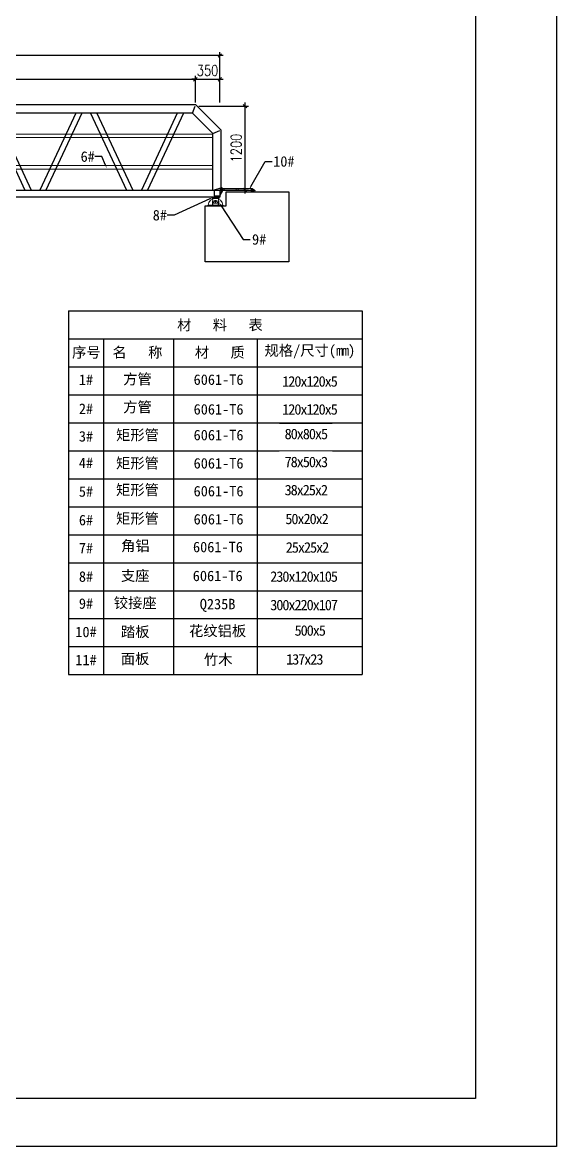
# Model space of a CAD drawing. Extents: x 8238 to 123366, y -35216 to 128109.
# Drawn here: x 51654 to 59297, y 32093 to 48168 of the extents above; entities that cross this region are included whole.
import ezdxf
from ezdxf import colors
from ezdxf.entities.mleader import LeaderData, LeaderLine
from ezdxf.math import Vec2, Vec3

# ---------------------------------------------------------------- set-up
doc = ezdxf.new("R2010")
doc.units = 0
doc.header["$LTSCALE"] = 1000
doc.header["$MEASUREMENT"] = 0
doc.linetypes.add('CENTER', pattern=[2, 1.25, -0.25, 0.25, -0.25])
doc.linetypes.add('CENTER2', pattern=[28.575, 19.05, -3.175, 3.175, -3.175])
for name, color, linetype, lineweight in [('加强板', 140, 'Continuous', 18), ('图框', 7, 'Continuous', 13), ('型材', 7, 'Continuous', 15), ('结构', 52, 'Continuous', 18), ('铝斜撑', 241, 'Continuous', 9)]:
    doc.layers.add(name, color=color, linetype=linetype, lineweight=lineweight)
for name, color, linetype in [('文字', 7, 'Continuous'), ('标注', 9, 'Continuous'), ('铝横梁', 220, 'Continuous'), ('铝通', 4, 'Continuous')]:
    doc.layers.add(name, color=color, linetype=linetype)
doc.styles.add('Arial', font='')
doc.styles.add('HZTXT', font='txtw.shx', dxfattribs={"width": 0.8, "bigfont": 'hztxtw.shx'})
doc.styles.get('Arial').set_extended_font_data('STXihei')
doc.dimstyles.new('DIM-50', dxfattribs={"dimscale": 50, "dimtxt": 3, "dimasz": 1, "dimexe": 1, "dimexo": 1, "dimgap": 1, "dimtad": 1, "dimdec": 1, "dimdsep": 46, "dimtxsty": 'HZTXT', "dimblk": 'OBLIQUE', "dimblk1": 'ARCHTICK', "dimblk2": 'OBLIQUE', "dimcen": 0, "dimdle": 1, "dimclrd": 9, "dimclre": 9, "dimclrt": 2, "dimadec": 1, "dimazin": 0, "dimtfac": 1, "dimtdec": 1, "dimtix": 1, "dimtmove": 2, "dimatfit": 3, "dimldrblk": 'OBLIQUE', "dimfxl": 15, "dimtolj": 1, "dimtzin": 0, "dimarcsym": 1})

# ---------------------------------------------------------------- blocks, each defined once
blk = doc.blocks.new('_Oblique')
at = {"color": 0, "linetype": 'ByBlock', "lineweight": -2}
blk.add_line((-0.5, -0.5), (0.5, 0.5), dxfattribs=at)
blk = doc.blocks.new('*D385')
at = {"layer": 'Defpoints', "color": 0, "linetype": 'ByBlock', "transparency": 16777216}
for p in [(40478, 47696), (40478, 46972, 0), (54478, 46972, 0)]:
    blk.add_point(p, dxfattribs=at)
at = {"layer": '标注', "color": 9, "linetype": 'ByBlock', "lineweight": -2, "transparency": 16777216}
for p, q in [((40478, 47022), (40478, 47746)), ((54478, 47022), (54478, 47746)), ((54528, 47696), (40428, 47696))]:
    blk.add_line(p, q, dxfattribs=at)
at = {"layer": '标注', "color": 9, "linetype": 'ByBlock', "lineweight": -2, "transparency": 16777216, "xscale": 50, "yscale": 50, "zscale": 50, "rotation": 180}
blk.add_blockref('_Oblique', (40478, 47696), dxfattribs=at)
at = {"layer": '标注', "color": 9, "linetype": 'ByBlock', "lineweight": -2, "transparency": 16777216, "xscale": 50, "yscale": 50, "zscale": 50}
blk.add_blockref('_Oblique', (54478, 47696), dxfattribs=at)
at = {"layer": '标注', "color": 2, "linetype": 'ByBlock', "transparency": 16777216, "insert": (47478, 47821), "char_height": 150, "attachment_point": 5, "style": 'HZTXT'}
blk.add_mtext('\\A1;14000', dxfattribs=at)
blk = doc.blocks.new('_ArchTick')
at = {"color": 0, "linetype": 'ByBlock', "const_width": 0.4}
blk.add_lwpolyline([(-0.5, -0.5), (0.5, 0.5)], dxfattribs=at)
blk = doc.blocks.new('EB')
at = {"layer": '加强板'}
blk.add_lwpolyline([(1337537242, 365767056), (1337537242, 365767006), (1337537257, 365767006), (1337537267, 365767056)], close=True, dxfattribs=at)
at = {"layer": '铝通'}
blk.add_lwpolyline([(1337537285, 365767056, 0.668622), (1337537254, 365767090), (1337537162, 365767061), (1337537162, 365766981), (1337537242, 365766981)], format="xyb", close=True, dxfattribs=at)
blk.add_circle((1337537262, 365767066), 7, dxfattribs=at)
blk = doc.blocks.new('A$C1CD0366B')
at = {"color": 1, "linetype": 'CENTER', "ltscale": 0.52}
for p, q in [((46, 50), (74, 50)), ((60, 36), (60, 64))]:
    blk.add_line(p, q, dxfattribs=at)
blk.add_lwpolyline([(0, 100), (0, 0), (10, 0), (10, 100)], close=True)
blk.add_lwpolyline([(10, 100), (87, 74, -0.315452), (90, 69), (90, 31, -0.315452), (87, 26), (10, 0)], format="xyb")
blk.add_circle((60, 50), 11)
blk = doc.blocks.new('*D391')
at = {"layer": 'Defpoints', "color": 0, "linetype": 'ByBlock', "transparency": 16777216}
for p in [(54128, 46972, 0), (54478, 45772, 0), (54838, 45772)]:
    blk.add_point(p, dxfattribs=at)
at = {"layer": '标注', "color": 9, "linetype": 'ByBlock', "lineweight": -2, "transparency": 16777216}
for p, q in [((54178, 46972), (54888, 46972)), ((54838, 47022), (54838, 45722)), ((54528, 45772), (54888, 45772))]:
    blk.add_line(p, q, dxfattribs=at)
at = {"layer": '标注', "color": 9, "linetype": 'ByBlock', "lineweight": -2, "transparency": 16777216, "xscale": 50, "yscale": 50, "zscale": 50}
for p, rotation in [((54838, 46972), 90), ((54838, 45772), 270)]:
    blk.add_blockref('_Oblique', p, dxfattribs=dict(at, rotation=rotation))
at = {"layer": '标注', "color": 2, "linetype": 'ByBlock', "transparency": 16777216, "insert": (54713, 46372), "char_height": 150, "attachment_point": 5, "rotation": 90, "style": 'HZTXT'}
blk.add_mtext('\\A1;1200', dxfattribs=at)
blk = doc.blocks.new('*D399')
at = {"layer": 'Defpoints', "color": 0, "linetype": 'ByBlock', "transparency": 16777216}
for p in [(54478, 47356), (54128, 46972, 0), (54478, 46972, 0)]:
    blk.add_point(p, dxfattribs=at)
at = {"layer": '标注', "color": 9, "linetype": 'ByBlock', "lineweight": -2, "transparency": 16777216}
for p, q in [((54128, 47356), (54078, 47356)), ((54128, 47022), (54128, 47406)), ((54128, 47356), (54478, 47356)), ((54478, 47022), (54478, 47406)), ((54478, 47356), (54528, 47356))]:
    blk.add_line(p, q, dxfattribs=at)
at = {"layer": '标注', "color": 9, "linetype": 'ByBlock', "lineweight": -2, "transparency": 16777216, "xscale": 50, "yscale": 50, "zscale": 50}
blk.add_blockref('_Oblique', (54128, 47356), dxfattribs=at)
at = {"layer": '标注', "color": 9, "linetype": 'ByBlock', "lineweight": -2, "transparency": 16777216, "xscale": 50, "yscale": 50, "zscale": 50, "rotation": 180}
blk.add_blockref('_Oblique', (54478, 47356), dxfattribs=at)
at = {"layer": '标注', "color": 2, "linetype": 'ByBlock', "transparency": 16777216, "insert": (54303, 47481), "char_height": 150, "attachment_point": 5, "style": 'HZTXT'}
blk.add_mtext('\\A1;350', dxfattribs=at)
blk = doc.blocks.new('*D401')
at = {"layer": 'Defpoints', "color": 0, "linetype": 'ByBlock', "transparency": 16777216}
for p in [(54128, 47356), (40828, 46972, 0), (54128, 46972, 0)]:
    blk.add_point(p, dxfattribs=at)
at = {"layer": '标注', "color": 9, "linetype": 'ByBlock', "lineweight": -2, "transparency": 16777216}
for p, q in [((40778, 47356), (54178, 47356)), ((40828, 47022), (40828, 47406)), ((54128, 47022), (54128, 47406))]:
    blk.add_line(p, q, dxfattribs=at)
at = {"layer": '标注', "color": 9, "linetype": 'ByBlock', "lineweight": -2, "transparency": 16777216, "xscale": 50, "yscale": 50, "zscale": 50, "rotation": 180}
blk.add_blockref('_Oblique', (40828, 47356), dxfattribs=at)
at = {"layer": '标注', "color": 9, "linetype": 'ByBlock', "lineweight": -2, "transparency": 16777216, "xscale": 50, "yscale": 50, "zscale": 50}
blk.add_blockref('_Oblique', (54128, 47356), dxfattribs=at)
at = {"layer": '标注', "color": 2, "linetype": 'ByBlock', "transparency": 16777216, "insert": (47478, 47481), "char_height": 150, "attachment_point": 5, "style": 'HZTXT'}
blk.add_mtext('\\A1;13300', dxfattribs=at)
blk = doc.blocks.new('JAGZZ')
at = {"color": 1, "linetype": 'CENTER2'}
for p, q in [((524725, 12996), (524689, 12996)), ((524707, 12979), (524707, 13014))]:
    blk.add_line(p, q, dxfattribs=at)
at = {"layer": '结构', "color": 4}
for p, q in [((524597, 12929), (524597, 12941)), ((524817, 12941), (524597, 12941)), ((524817, 12929), (524597, 12929)), ((524817, 12929), (524817, 12941))]:
    blk.add_line(p, q, dxfattribs=at)
for points in [[(524670, 12941), (524670, 13001), (524662, 13001), (524662, 12941)], [(524744, 12941), (524744, 13001), (524752, 13001), (524752, 12941)]]:
    blk.add_lwpolyline(points, close=True, dxfattribs=at)
at = {"layer": '结构'}
blk.add_circle((524707, 12996), 13, dxfattribs=at)
at = {"layer": '结构', "color": 4}
blk.add_arc((524707, 12931), 106, 5.7248, 174.2752, dxfattribs=at)
blk = doc.blocks.new('A$C32F71815')
at = {"layer": '铝斜撑', "linetype": 'Continuous'}
for p, q in [((3, 20), (0, 20)), ((0, 20), (0, 0)), ((40, 0), (0, 0)), ((3, 20), (3, 3)), ((40, 3), (3, 3)), ((40, 0), (40, 3))]:
    blk.add_line(p, q, dxfattribs=at)
blk = doc.blocks.new('A$C42B83C84')
at = {"layer": '图框', "lineweight": 0}
h = blk.add_hatch(dxfattribs=at)
h.set_pattern_fill('ANSI31', color=256, scale=0.5, style=0)
h.set_pattern_definition([(45, (82514.4754, -36464.1272), (-1.122532015, 1.122532015), [])])
edge = h.paths.add_edge_path(flags=17)
edge.add_arc((15, 30), 6.5, 0, 360)
edge = h.paths.add_edge_path()
edge.add_arc((15, 30), 10, 0, 360)
for p, q in [((0, 25), (0, 45)), ((0, 45), (458, 45)), ((5, 25), (0, 25)), ((5, 40), (5, 25)), ((457, 40), (5, 40)), ((457, 40), (497, 15)), ((458, 45), (500, 19)), ((462, 7), (462, 23)), ((467, 7), (467, 23)), ((497, 15), (500, 19))]:
    blk.add_line(p, q, dxfattribs=at)
for points in [[(29, 20), (29, 40), (444, 40), (444, 20)], [(59, 40), (59, 20), (29, 20), (29, 40)], [(259, 40), (259, 20), (229, 20), (229, 40)]]:
    blk.add_lwpolyline(points, close=True, dxfattribs=at)
blk.add_lwpolyline([(444, 20), (444, 10, 0.414214), (454, 0), (474, 0, 0.414214), (484, 10), (484, 20)], format="xyb", dxfattribs=at)
blk.add_lwpolyline([(458, 0), (458, 7), (470, 7), (470, 0)], dxfattribs=at)
for radius in [10, 6.5]:
    blk.add_circle((15, 30), radius, dxfattribs=at)
blk.add_blockref('A$C32F71815', (444, 20), dxfattribs=at)
blk = doc.blocks.new('*U357')
at = {"layer": '铝横梁', "color": 6}
for points in [[(-664, 550), (-151, -550)], [(-576, 550), (-62, -550)], [(576, 550), (62, -550)], [(664, 550), (151, -550)]]:
    blk.add_lwpolyline(points, dxfattribs=at)
blk = doc.blocks.new('*U358')
at = {"layer": '标注', "color": 0, "linetype": 'ByBlock', "lineweight": -2, "transparency": 16777216}
for p in [(0, 0), (1454, 0), (2908, 0), (4362, 0), (5816, 0), (7270, 0), (8724, 0), (10178, 0), (11632, 0)]:
    blk.add_blockref('*U357', p, dxfattribs=at)

msp = doc.modelspace()

# ---------------------------------------------------------------- linework, layer by layer
for points in [[(11049.01, 63433.28), (59296.54, 63433.28), (59296.54, 32093.11), (11049.01, 32093.11)], [(11853.12, 62433.28), (58139.28, 62433.28), (58139.28, 32781.23), (11853.12, 32781.23)]]:
    msp.add_lwpolyline(points, close=True)
msp.add_lwpolyline([(54267.78, 45544.81), (54567.78, 45544.81), (54567.78, 45744.81), (55467.78, 45744.81), (55467.78, 44744.81), (54267.78, 44744.81), (54267.78, 45544.81)])
at = {"layer": '型材'}
for points in [[(40577.78, 46571.82), (54377.78, 46571.82), (54377.78, 46521.82), (40577.78, 46521.82)], [(40577.78, 46121.82), (54377.78, 46121.82), (54377.78, 46071.82), (40577.78, 46071.82)]]:
    msp.add_lwpolyline(points, close=True, dxfattribs=at)
at = {"layer": '文字', "color": 0}
for p, q in [((52314.67, 44042.18, 0), (52314.67, 38842.21, 0)), ((52314.67, 44042.18, 0), (56514.72, 44042.18, 0)), ((56514.72, 44042.18, 0), (56514.72, 38842.21, 0)), ((52314.67, 43642.21, 0), (56514.72, 43642.21, 0)), ((52814.67, 43642.21, 0), (52814.67, 38842.21, 0)), ((53814.7, 43642.21, 0), (53814.7, 38842.21, 0)), ((55014.68, 43642.21, 0), (55014.68, 38842.21, 0)), ((52314.67, 42042.21, 0), (56514.72, 42042.21, 0)), ((52314.67, 41642.21, 0), (56514.72, 41642.21, 0)), ((52314.67, 39242.21, 0), (56514.72, 39242.21, 0))]:
    msp.add_line(p, q, dxfattribs=at)
at = {"layer": '铝通', "color": 4}
for points in [[(54497.78, 45771.81), (54497.78, 46630.1), (54136.06, 46991.81), (40819.49, 46991.81), (40457.78, 46630.1), (40457.78, 45771.81)], [(54086.36, 46871.81), (54127.78, 46971.81)], [(54377.78, 45771.81), (54377.78, 46580.39), (54086.36, 46871.81), (40869.2, 46871.81), (40577.78, 46580.39), (40577.78, 45771.81)], [(54377.78, 46580.39), (54477.78, 46621.81)], [(40477.78, 45771.81), (54477.78, 45771.81), (54477.78, 45671.81), (40477.78, 45671.81), (40477.78, 45771.81)]]:
    msp.add_lwpolyline(points, dxfattribs=at)

# ---------------------------------------------------------------- block references
at = {"color": 0}
msp.add_blockref('JAGZZ', (-470289.28, 32615.32), dxfattribs=at)
at = {"layer": '图框', "rotation": 270}
msp.add_blockref('A$C1CD0366B', (54367.78, 45671.81), dxfattribs=at)
at = {"layer": '图框', "lineweight": 0}
msp.add_blockref('A$C42B83C84', (54482.77, 45746.81), dxfattribs=at)
at = {"layer": '型材', "color": 22}
msp.add_blockref('EB', (-1337482764.6, -365721289.62), dxfattribs=at)
at = {"layer": '标注', "color": 4, "linetype": 'ByBlock'}
msp.add_blockref('*U358', (41661.83, 46321.81), dxfattribs=at)

# ---------------------------------------------------------------- texts
at = {"layer": '文字', "color": 0, "char_height": 150, "attachment_point": 5, "style": 'Arial'}
for s, insert in [('材   料   表', (54479.65, 43834.14, 0)), ('规格/尺寸({\\T0.85;mm})', (55767.31, 43457.35, 0)), ('序号', (52568.44, 43441.96, 0)), ('名   称', (53299.33, 43441.96, 0)), ('材   质', (54478.08, 43441.96, 0)), ('1#', (52563.62, 43059.51, 0)), ('方管', (53299.93, 43059.51, 0)), ('6061-T6', (54460.4, 43059.51, 0)), ('方管', (53299.93, 42659.51, 0)), ('2#', (52563.62, 42644.44, 0)), ('6061-T6', (54460.4, 42635.27, 0)), ('3#', (52563.62, 42248.42, 0)), ('矩形管', (53299.93, 42259.51, 0)), ('6061-T6', (54460.4, 42266.88, 0)), ('矩形管', (53299.93, 41857.49, 0)), ('4#', (52563.62, 41869.66, 0)), ('6061-T6', (54460.4, 41863.22, 0)), ('5#', (52563.62, 41459.71, 0)), ('矩形管', (53299.93, 41475.63, 0)), ('6061-T6', (54460.4, 41464.89, 0)), ('矩形管', (53299.93, 41066.58, 0)), ('6#', (52563.62, 41050.67, 0)), ('6061-T6', (54460.4, 41063.48, 0)), ('7#', (52563.62, 40651.14, 0)), ('角铝', (53269.51, 40674.77, 0)), ('6061-T6', (54451.62, 40665.84, 0)), ('支座', (53267.92, 40249.2, 0)), ('8#', (52563.62, 40243.24, 0)), ('6061-T6', (54448.47, 40252.78, 0)), ('9#', (52563.62, 39856.77, 0)), ('铰接座', (53267.92, 39860.17, 0)), ('Q235B', (54446.66, 39832.15, 0)), ('踏板', (53267.92, 39446.4, 0)), ('{\\fSimSun|b0|i0|c134|p2;花纹铝板}', (54446.66, 39458.67, 0)), ('10#', (52563.62, 39451.24, 0)), ('11#', (52563.62, 39051.24, 0)), ('面板', (53264.94, 39059.81, 0)), ('竹木', (54455.15, 39050.16, 0))]:
    msp.add_mtext(s, dxfattribs=dict(at, insert=insert))

# ---------------------------------------------------------------- dimensions: what is measured, and where the dimension line sits
at = {"layer": '标注', "color": 4, "linetype": 'ByBlock'}
dim = msp.add_aligned_dim(p1=(54477.78, 46971.81), p2=(40477.78, 46971.81), distance=-724.49, dimstyle='DIM-50', dxfattribs=at)
dim.commit()
dim.dimension.update_dxf_attribs({"geometry": '*D385', "text_midpoint": (47477.78, 47821.31, 0)})
for base, p1, p2, angle, picture, middle in [((54127.78, 47356.49, 0), (40827.78, 46971.81), (54127.78, 46971.81), 180, '*D401', (47477.78, 47481.49, 0)), ((54477.78, 47356.49, 0), (54127.78, 46971.81), (54477.78, 46971.81), 180, '*D399', (54302.78, 47481.49, 0)), ((54837.76, 45771.81, 0), (54127.78, 46971.81), (54477.78, 45771.81), 90, '*D391', (54712.76, 46371.81, 0))]:
    dim = msp.add_linear_dim(base=base, p1=p1, p2=p2, angle=angle, dimstyle='DIM-50', dxfattribs=at)
    dim.commit()
    dim.dimension.update_dxf_attribs({"geometry": picture, "text_midpoint": middle})

# ---------------------------------------------------------------- leaders
at = {"layer": '标注', "color": 6}
ml = msp.add_multileader_mtext('Standard', dxfattribs=at)
ml.set_content('6#', color=6, style='Arial')
ml.set_leader_properties(color=9)
ml.build(insert=Vec2(0, 0))
ml.multileader.update_dxf_attribs({"dogleg_length": 100, "arrow_head_size": 50})
ctx = ml.context
ctx.base_point, ctx.char_height, ctx.arrow_head_size, ctx.landing_gap_size, ctx.plane_origin = Vec3(52439.48, 46249.29), 150, 50, 1, Vec3(52839.97, 46906.14)
ctx.text_align_type = 2
notes = []
notes.append((ctx, [(0, (1, 1, 0), (52791.48, 46249.29), (-1, 0), 100, [(0, [(52861.64, 46083.3)], 0, [])])]))
ctx.mtext.insert, ctx.mtext.width, ctx.mtext.alignment, ctx.mtext.flow_direction = Vec3(52690.48, 46326.1), 150, 3, 5
ml = msp.add_multileader_mtext('Standard', dxfattribs=at)
ml.set_content('10#', color=6, style='Arial')
ml.set_leader_properties(color=9)
ml.build(insert=Vec2(0, 0))
ml.multileader.update_dxf_attribs({"dogleg_length": 100, "arrow_head_size": 50})
ctx = ml.context
ctx.base_point, ctx.char_height, ctx.arrow_head_size, ctx.landing_gap_size, ctx.plane_origin = Vec3(55226.35, 46179.33, 0), 150, 50, 1, Vec3(52409.59, 47837.73, 0)
ctx.text_align_type = 2
notes.append((ctx, [(1, (1, 1, 0), (55126.35, 46179.33, 0), (1, 0), 100, [(0, [(54898.23, 45778.38, 0)], 0, [])])]))
ctx.mtext.insert, ctx.mtext.alignment, ctx.mtext.flow_direction = Vec3(55547.83, 46256.14, 0), 3, 5
ml = msp.add_multileader_mtext('Standard', dxfattribs=at)
ml.set_content('8#', color=6, style='Arial')
ml.set_leader_properties(color=9)
ml.build(insert=Vec2(0, 0))
ml.multileader.update_dxf_attribs({"dogleg_length": 100, "arrow_head_size": 50})
ctx = ml.context
ctx.base_point, ctx.char_height, ctx.arrow_head_size, ctx.landing_gap_size, ctx.plane_origin = Vec3(53471.39, 45410.71, 0), 150, 50, 1, Vec3(58117.24, -559507.3, 0)
ctx.text_align_type = 2
notes.append((ctx, [(1, (1, 1, 0), (53823.39, 45410.71, 0), (-1, 0), 100, [(0, [(54378.73, 45666.68, 0)], 0, [])])]))
ctx.mtext.insert, ctx.mtext.alignment, ctx.mtext.flow_direction = Vec3(53722.39, 45487.51, 0), 3, 5
ml = msp.add_multileader_mtext('Standard', dxfattribs=at)
ml.set_content('9#', color=6, style='Arial')
ml.set_leader_properties(color=9)
ml.build(insert=Vec2(0, 0))
ml.multileader.update_dxf_attribs({"dogleg_length": 100, "arrow_head_size": 50})
ctx = ml.context
ctx.base_point, ctx.char_height, ctx.arrow_head_size, ctx.landing_gap_size, ctx.plane_origin = Vec3(54914.15, 45064.28, 0), 150, 50, 1, Vec3(58733.56, -559584.72, 0)
ctx.text_align_type = 2
notes.append((ctx, [(1, (1, 1, 0), (54814.15, 45064.28, 0), (1, 0), 100, [(0, [(54472.08, 45589.26, 0)], 0, [])])]))
ctx.mtext.insert, ctx.mtext.alignment, ctx.mtext.flow_direction = Vec3(55143.06, 45141.09, 0), 3, 5
for ctx, leaders in notes:
    for number, flags, end, landing, length, lines in leaders:
        leader = LeaderData()
        leader.index, (leader.has_last_leader_line, leader.has_dogleg_vector, leader.attachment_direction) = number, flags
        leader.last_leader_point, leader.dogleg_vector, leader.dogleg_length = Vec3(end), Vec3(landing), length
        for number, points, colour, breaks in lines:
            line = LeaderLine()
            line.index, line.vertices, line.color, line.breaks = number, Vec3.list(points), colors.encode_raw_color(colour), breaks
            leader.lines.append(line)
        ctx.leaders.append(leader)

# ---------------------------------------------------------------- next in the draw order: texts
at = {"layer": '文字', "color": 0, "char_height": 150, "attachment_point": 5, "style": 'Arial', "bg_fill": 2}
for s, insert in [('{\\T0.85;120x120x5}', (55761.51, 43034.03, 0)), ('{\\T0.85;80x80x5}', (55708.8, 42282.35, 0)), ('{\\T0.85;78x50x3}', (55708.8, 41882.35, 0)), ('{\\T0.85;38x25x2}', (55708.8, 41480.07, 0)), ('{\\T0.85;25x25x2}', (55725.8, 40659.84, 0)), ('{\\T0.85;230x120x105}', (55676.79, 40243.05, 0)), ('{\\T0.85;300x220x107}', (55676.79, 39836.22, 0)), ('{\\T0.85;137x23}', (55686.55, 39059.15, 0))]:
    msp.add_mtext(s, dxfattribs=dict(at, insert=insert))
at = {"layer": '文字', "color": 0, "insert": (55719.16, 41067.3, 0), "char_height": 150, "width": 974.2857, "attachment_point": 5, "style": 'Arial', "bg_fill": 2}
msp.add_mtext('{\\T0.85;50x20x2}', dxfattribs=at)

# ---------------------------------------------------------------- next in the draw order: linework, layer by layer
at = {"layer": '文字', "color": 0}
for p, q in [((52314.67, 43242.21, 0), (56514.72, 43242.21, 0)), ((52314.67, 42842.21, 0), (56514.72, 42842.21, 0)), ((52314.67, 42442.21, 0), (56514.72, 42442.21, 0)), ((52314.67, 41242.21, 0), (56514.72, 41242.21, 0)), ((52314.67, 40842.21, 0), (56514.72, 40842.21, 0)), ((52314.67, 40442.21, 0), (56514.72, 40442.21, 0)), ((52314.67, 40042.21, 0), (56514.72, 40042.21, 0)), ((52314.67, 38842.21, 0), (56514.72, 38842.21, 0))]:
    msp.add_line(p, q, dxfattribs=at)

# ---------------------------------------------------------------- next in the draw order: texts
at = {"layer": '文字', "color": 0, "insert": (55764.95, 39471.92, 0), "char_height": 150, "attachment_point": 5, "style": 'Arial', "bg_fill": 2}
msp.add_mtext('{\\T0.85;500x5}', dxfattribs=at)

# ---------------------------------------------------------------- next in the draw order: linework, layer by layer
at = {"layer": '文字', "color": 0}
msp.add_line((52314.67, 39642.21, 0), (56514.72, 39642.21, 0), dxfattribs=at)

# ---------------------------------------------------------------- next in the draw order: texts
at = {"layer": '文字', "color": 0, "insert": (55761.51, 42634.03, 0), "char_height": 150, "attachment_point": 5, "style": 'Arial', "bg_fill": 2}
msp.add_mtext('{\\T0.85;120x120x5}', dxfattribs=at)

doc.saveas('drawing.dxf')
